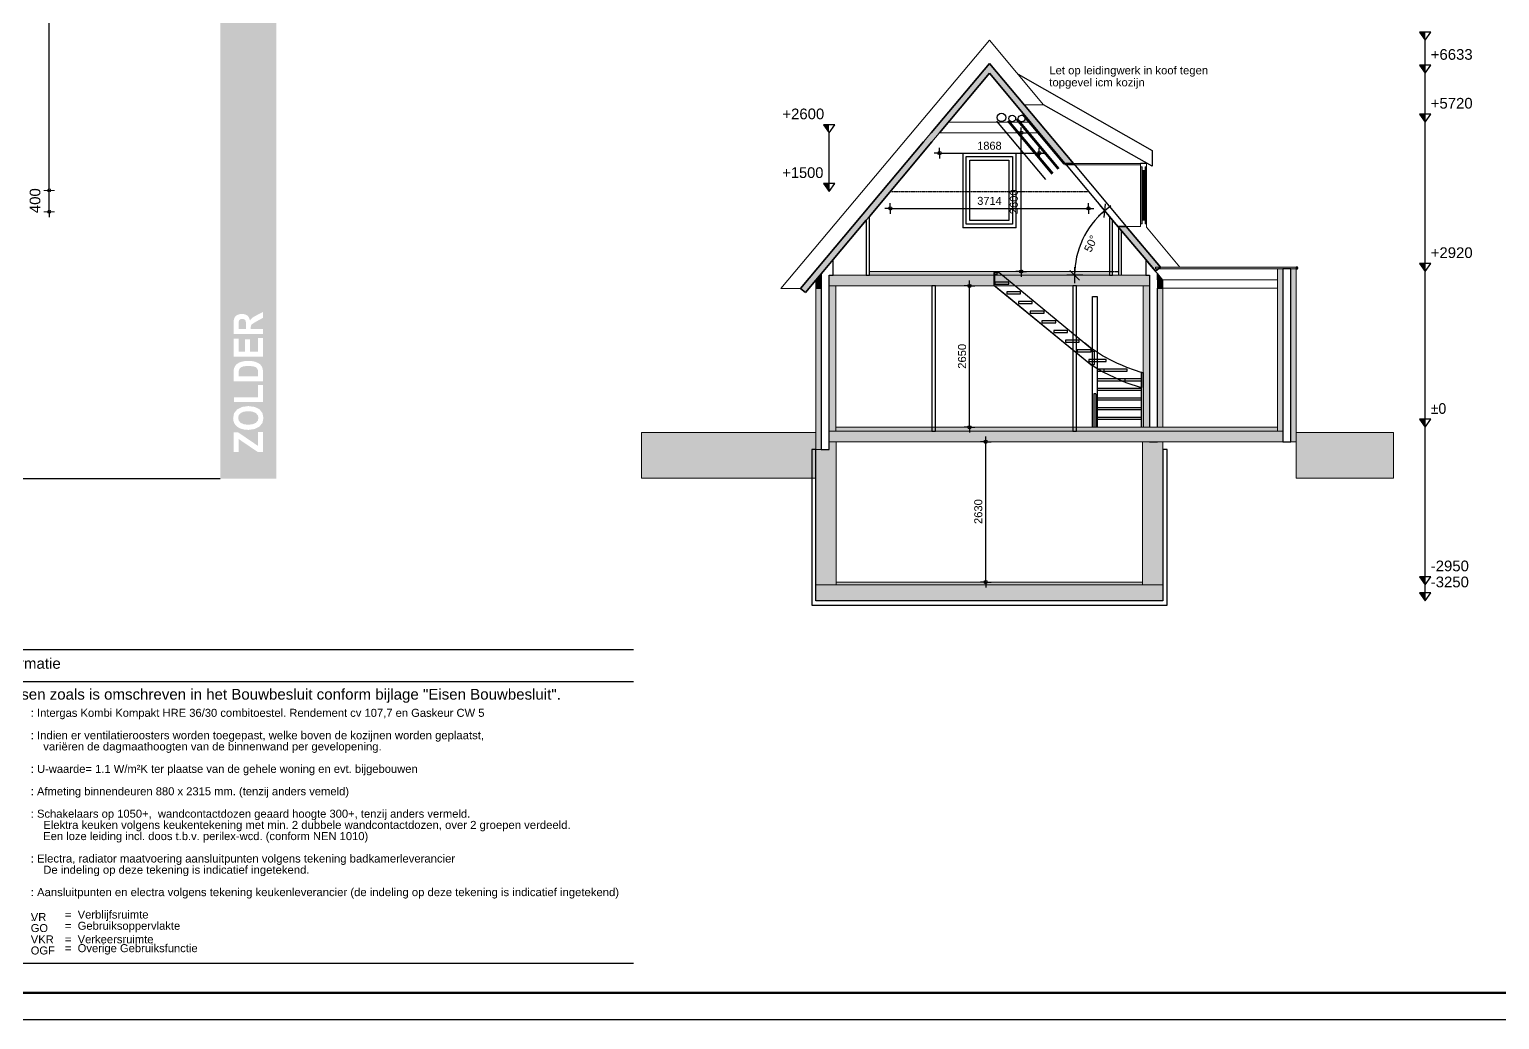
# Model space of a CAD drawing. Header units: millimetres. Extents: x -245 to 49755, y -245 to 41806.
# Drawn here: x 23945 to 37720, y -245 to 9032 of the extents above; entities that cross this region are included whole.
import ezdxf

# ---------------------------------------------------------------- set-up
doc = ezdxf.new("R2010")
doc.units = ezdxf.units.MM
doc.linetypes.add('PUNKT2_S9', pattern=[1, 0, -1])
doc.linetypes.add('VERDECKT2_S2', pattern=[2.7, 2, -0.7])
doc.layers.add('Standard', color=7, linetype='Continuous', lineweight=25)
doc.styles.add('ARIAL', font='arial.ttf')

msp = doc.modelspace()

# ---------------------------------------------------------------- hatches: boundary and pattern name
at = {"layer": 'Standard', "linetype": 'PUNKT2_S9', "lineweight": -3}
h = msp.add_hatch(color=23, dxfattribs=at)
h.paths.add_polyline_path([(26037, 5451), (25995, 5455), (25954, 5451), (25925, 5438), (25907, 5418), (25901, 5392), (25907, 5366), (25925, 5346), (25954, 5333), (25996, 5328), (26037, 5333), (26067, 5346), (26085, 5366), (26091, 5392), (26085, 5417), (26067, 5437)])
h.paths.add_polyline_path([(26073, 5862), (26062, 5869), (26047, 5874), (26025, 5877), (25996, 5879), (25968, 5877), (25947, 5874), (25932, 5868), (25921, 5861), (25913, 5851), (25908, 5839), (25906, 5825), (25905, 5801), (25905, 5781), (26087, 5781), (26087, 5815), (26087, 5832), (26085, 5843), (26080, 5853)])
h.paths.add_polyline_path([(25905, 6262), (25905, 6226), (25975, 6226), (25975, 6260), (25974, 6287), (25971, 6301), (25967, 6309), (25960, 6314), (25951, 6318), (25939, 6319), (25927, 6318), (25917, 6313), (25910, 6305), (25906, 6295), (25905, 6284)])
h.paths.add_polyline_path([(25996, 14324), (25734, 14324), (25734, 4824), (26259, 4824), (26259, 14062), (26250, 14130), (26223, 14193), (26182, 14248), (26127, 14289), (26064, 14315)])
h.paths.add_polyline_path([(26019, 6226), (26134, 6226), (26134, 6179), (25859, 6179), (25859, 6277), (25860, 6308), (25866, 6330), (25876, 6345), (25892, 6357), (25913, 6364), (25936, 6367), (25964, 6363), (25987, 6352), (26003, 6333), (26012, 6306), (26023, 6320), (26035, 6331), (26053, 6343), (26080, 6357), (26134, 6385), (26134, 6330), (26074, 6297), (26048, 6282), (26033, 6272), (26026, 6265), (26022, 6258), (26020, 6249), (26019, 6235)], flags=16)
h.paths.add_polyline_path([(26087, 6140), (26134, 6140), (26134, 5966), (25859, 5966), (25859, 6136), (25905, 6136), (25905, 6012), (25966, 6012), (25966, 6127), (26012, 6127), (26012, 6012), (26087, 6012)], flags=16)
h.paths.add_polyline_path([(26134, 5734), (25859, 5734), (25859, 5819), (25860, 5844), (25864, 5862), (25874, 5881), (25889, 5897), (25909, 5910), (25934, 5919), (25963, 5925), (25999, 5926), (26030, 5925), (26057, 5919), (26084, 5909), (26106, 5895), (26118, 5881), (26128, 5862), (26132, 5844), (26134, 5821)], flags=16)
h.paths.add_polyline_path([(26087, 5586), (26087, 5701), (26134, 5701), (26134, 5540), (25861, 5540), (25861, 5586)], flags=16)
h.paths.add_polyline_path([(25875, 5326), (25865, 5342), (25857, 5365), (25854, 5391), (25863, 5437), (25892, 5472), (25937, 5495), (25996, 5503), (26056, 5495), (26101, 5473), (26129, 5437), (26138, 5392), (26129, 5346), (26101, 5311), (26056, 5288), (25998, 5280), (25959, 5283), (25927, 5291), (25907, 5300), (25889, 5312)], flags=16)
h.paths.add_polyline_path([(25902, 5256), (26087, 5130), (26087, 5261), (26134, 5261), (26134, 5074), (26083, 5074), (25905, 5195), (25905, 5074), (25859, 5074), (25859, 5256)], flags=16)
for points in [[(37023, 8932), (37023, 9007), (36970, 9007)], [(37023, 8621), (37023, 8696), (36970, 8696)], [(31438, 8064), (31438, 8139), (31385, 8139)], [(37023, 8164), (37023, 8239), (36970, 8239)], [(31438, 7514), (31438, 7589), (31385, 7589)], [(37023, 6764), (37023, 6839), (36970, 6839)], [(37023, 5304), (37023, 5379), (36970, 5379)], [(37023, 3829), (37023, 3904), (36970, 3904)], [(37023, 3679), (37023, 3754), (36970, 3754)]]:
    msp.add_hatch(color=7, dxfattribs=at).paths.add_polyline_path(points)
at = {"layer": 'Standard', "linetype": 'PUNKT2_S9', "lineweight": 35}
msp.add_hatch(color=254, dxfattribs=at).paths.add_polyline_path([(32940, 8621), (32401, 7979), (32323, 7979), (32940, 8714)], flags=16)
for points in [[(32940, 8621), (33648, 7777), (33727, 7777), (32940, 8714)], [(31216, 6567), (32401, 7979), (32323, 7979), (31170, 6605)], [(34497, 6766), (34543, 6804), (34222, 7186), (34144, 7186)]]:
    msp.add_hatch(color=254, dxfattribs=at).paths.add_polyline_path(points)
at = {"layer": 'Standard', "linetype": 'PUNKT2_S9', "lineweight": 18}
for color, points in [(253, [(34065, 6729), (34065, 6764), (31815, 6764), (31815, 6729)]), (253, [(35815, 6789), (35815, 6804), (34497, 6804), (34497, 6789)]), (9, [(35690, 5269), (35690, 6789), (35640, 6789), (35640, 5269)]), (59, [(35815, 5169), (35815, 6789), (35765, 6789), (35765, 5169)]), (59, [(31365, 6599), (31365, 6744), (31315, 6684), (31315, 6599)]), (59, [(31365, 5097), (31365, 6689), (31315, 6689), (31315, 5097)]), (254, [(34440, 6629), (34440, 6729), (31440, 6729), (31440, 6629)]), (9, [(31500, 5269), (31500, 6629), (31440, 6629), (31440, 5269)]), (9, [(34440, 5269), (34440, 6629), (34380, 6629), (34380, 5269)]), (9, [(34565, 6599), (34565, 6684), (34515, 6744), (34515, 6599)]), (9, [(34565, 5269), (34565, 6599), (34515, 6599), (34515, 5269)]), (7, [(29681, 4829), (31315, 4829), (31315, 5254), (29681, 5254)]), (254, [(35690, 5169), (35690, 5269), (31440, 5269), (31440, 5169)]), (253, [(35640, 5269), (35640, 5304), (31500, 5304), (31500, 5269)]), (7, [(36726, 5254), (35815, 5254), (35815, 4829), (36726, 4829)]), (9, [(31440, 3829), (31440, 5097), (31315, 5097), (31315, 3829)]), (9, [(31505, 3829), (31505, 5169), (31440, 5169), (31440, 3829)]), (9, [(34440, 3829), (34440, 5169), (34375, 5169), (34375, 3829)]), (9, [(34565, 3829), (34565, 5169), (34440, 5169), (34440, 3829)]), (252, [(34565, 3679), (34565, 3829), (31315, 3829), (31315, 3679)]), (251, [(34375, 3829), (34375, 3854), (31505, 3854), (31505, 3829)])]:
    msp.add_hatch(color=color, dxfattribs=at).paths.add_polyline_path(points)

# ---------------------------------------------------------------- linework, layer by layer
at = {"layer": 'Standard', "color": 30, "linetype": 'Continuous', "lineweight": -3}
for p, q in [((24131, 7524), (24131, 12774)), ((37023, 8737), (37023, 8932)), ((37023, 8621), (37023, 8737)), ((37023, 8280), (37023, 8621)), ((37023, 8164), (37023, 8280)), ((37023, 6880), (37023, 8164)), ((31438, 7514), (31438, 8064)), ((24131, 7324), (24131, 7524)), ((24131, 7324), (24131, 7274)), ((37023, 6764), (37023, 6880)), ((37023, 5420), (37023, 6764)), ((37023, 5304), (37023, 5420)), ((37023, 3945), (37023, 5304)), ((37023, 3829), (37023, 3945)), ((37023, 3795), (37023, 3829)), ((37023, 3679), (37023, 3795))]:
    msp.add_line(p, q, dxfattribs=at)
at = {"layer": 'Standard', "color": 7, "linetype": 'Continuous', "lineweight": -3}
for p, q in [((37075, 9007), (36970, 9007)), ((36970, 9007), (37023, 8932)), ((37023, 8932), (37075, 9007)), ((37075, 8696), (36970, 8696)), ((36970, 8696), (37023, 8621)), ((37023, 8621), (37075, 8696)), ((31490, 8139), (31385, 8139)), ((31385, 8139), (31438, 8064)), ((31438, 8064), (31490, 8139)), ((37075, 8239), (36970, 8239)), ((36970, 8239), (37023, 8164)), ((37023, 8164), (37075, 8239)), ((33238, 8064), (33188, 8064)), ((33238, 8064), (33238, 8114)), ((33238, 8064), (33288, 8064)), ((33238, 6764), (33238, 8064)), ((32473, 7873), (32423, 7873)), ((32473, 7873), (32473, 7923)), ((32473, 7873), (32473, 7823)), ((32473, 7873), (32762, 7873)), ((32762, 7873), (33407, 7873)), ((33407, 7873), (33407, 7923)), ((33407, 7873), (33457, 7873)), ((33407, 7873), (33407, 7823)), ((31490, 7589), (31385, 7589)), ((31385, 7589), (31438, 7514)), ((31438, 7514), (31490, 7589)), ((32011, 7355), (31961, 7355)), ((32011, 7355), (32011, 7405)), ((32011, 7355), (32011, 7305)), ((32011, 7355), (32762, 7355)), ((32762, 7355), (33868, 7355)), ((33868, 7355), (33868, 7405)), ((33868, 7355), (33918, 7355)), ((33868, 7355), (33868, 7305)), ((31475, 6875), (31440, 6833)), ((31475, 6729), (31475, 6875)), ((33238, 6764), (33188, 6764)), ((33238, 6764), (33238, 6714)), ((33238, 6764), (33288, 6764)), ((34440, 6833), (34405, 6875)), ((34405, 6875), (34405, 6729)), ((35765, 6789), (35747, 6789)), ((35765, 5169), (35765, 6789)), ((37075, 6839), (36970, 6839)), ((36970, 6839), (37023, 6764)), ((37023, 6764), (37075, 6839)), ((31440, 6729), (31475, 6729)), ((32753, 6629), (32703, 6629)), ((32753, 6629), (32753, 6679)), ((32753, 6629), (32803, 6629)), ((32753, 5304), (32753, 6629)), ((34405, 6729), (34440, 6729)), ((31365, 6599), (31365, 5097)), ((33907, 6529), (33949, 6529)), ((33907, 5304), (33907, 6529)), ((33949, 6529), (33949, 5304)), ((34515, 5304), (34515, 6599)), ((37075, 5379), (36970, 5379)), ((36970, 5379), (37023, 5304)), ((37023, 5304), (37075, 5379)), ((32753, 5304), (32703, 5304)), ((32753, 5304), (32753, 5254)), ((32753, 5304), (32803, 5304)), ((31365, 5097), (31382, 5097)), ((32905, 5169), (32855, 5169)), ((32905, 5169), (32905, 5219)), ((32905, 5169), (32955, 5169)), ((32905, 3854), (32905, 5169)), ((34497, 5169), (34515, 5169)), ((35747, 5169), (35765, 5169)), ((37075, 3904), (36970, 3904)), ((36970, 3904), (37023, 3829)), ((37023, 3829), (37075, 3904)), ((32905, 3854), (32855, 3854)), ((32905, 3854), (32905, 3804)), ((32905, 3854), (32955, 3854)), ((37075, 3754), (36970, 3754)), ((36970, 3754), (37023, 3679)), ((37023, 3679), (37075, 3754)), ((29605, 3219), (22855, 3219)), ((29605, 2919), (22855, 2919))]:
    msp.add_line(p, q, dxfattribs=at)
at = {"layer": 'Standard', "color": 253, "linetype": 'Continuous', "lineweight": 18}
for p, q in [((32940, 8932), (30987, 6605)), ((33448, 8327), (32940, 8932)), ((32940, 8714), (32323, 7979)), ((32395, 8064), (32940, 8714)), ((33265, 8327), (33448, 8327)), ((31170, 6605), (32323, 7979)), ((34465, 7752), (34465, 7899)), ((34355, 7186), (34222, 7186)), ((34222, 7186), (34543, 6804)), ((34725, 6804), (34412, 7178)), ((34543, 6804), (34725, 6804)), ((35640, 6789), (35640, 6687)), ((35690, 6789), (35640, 6789)), ((35690, 5269), (35690, 6789)), ((31500, 6629), (31440, 6629)), ((31440, 6629), (31440, 5269)), ((31500, 5304), (31500, 6629)), ((34440, 6629), (34380, 6629)), ((34380, 6629), (34380, 5304)), ((34440, 5304), (34440, 6629)), ((34515, 6744), (34515, 6599)), ((35640, 6687), (35640, 6609)), ((30987, 6605), (31170, 6605)), ((34515, 6599), (34515, 5304)), ((34565, 5304), (34565, 6599)), ((35640, 6609), (35640, 5304)), ((31440, 5269), (31500, 5269)), ((31500, 5269), (31500, 5304)), ((34380, 5269), (34440, 5269)), ((35640, 5304), (35640, 5269)), ((35640, 5269), (35690, 5269)), ((34565, 5097), (34565, 5169)), ((34375, 3854), (31505, 3854)), ((31505, 3854), (31505, 3829)), ((31505, 3829), (34375, 3829)), ((34375, 3829), (34375, 3854))]:
    msp.add_line(p, q, dxfattribs=at)
at = {"layer": 'Standard', "color": 255, "linetype": 'Continuous', "lineweight": 35}
for p, q in [((32940, 8714), (32395, 8064)), ((33727, 7777), (32940, 8714)), ((32473, 8064), (32940, 8621)), ((33648, 7777), (32940, 8621)), ((32323, 7979), (31170, 6605)), ((31815, 7280), (32401, 7979)), ((33648, 7777), (33727, 7777)), ((31475, 6875), (31786, 7246)), ((31786, 7246), (31815, 7280)), ((34065, 7280), (34094, 7246)), ((34144, 7186), (34065, 7280)), ((34094, 7246), (34405, 6875)), ((34222, 7186), (34144, 7186)), ((34543, 6804), (34222, 7186)), ((31315, 6684), (31382, 6765)), ((31382, 6765), (31475, 6875)), ((34405, 6875), (34497, 6766)), ((34497, 6766), (34543, 6804)), ((31216, 6567), (31315, 6684)), ((31170, 6605), (31216, 6567))]:
    msp.add_line(p, q, dxfattribs=at)
at = {"layer": 'Standard', "color": 5, "linetype": 'Continuous', "lineweight": -3}
for p, q in [((33208, 8612), (34465, 7899)), ((34465, 7752), (33448, 8327)), ((34465, 7899), (34465, 7752)), ((33659, 7764), (34144, 7186)), ((33727, 7777), (34222, 7186)), ((34355, 7744), (34355, 7211)), ((34412, 7211), (34412, 7744)), ((34370, 7711), (34370, 7245)), ((34384, 7711), (34384, 7245)), ((34398, 7245), (34398, 7711)), ((32982, 6754), (32982, 6636))]:
    msp.add_line(p, q, dxfattribs=at)
at = {"layer": 'Standard', "color": 61, "linetype": 'Continuous', "lineweight": 18}
for p, q in [((32557, 8164), (32401, 7979)), ((33323, 8164), (32557, 8164)), ((33407, 8064), (33323, 8164)), ((32473, 8064), (33407, 8064)), ((34355, 7777), (33648, 7777)), ((33648, 7777), (33648, 7764)), ((33648, 7764), (34355, 7764)), ((34355, 7777), (34355, 7764))]:
    msp.add_line(p, q, dxfattribs=at)
at = {"layer": 'Standard', "color": 36, "linetype": 'Continuous', "lineweight": -3}
for p, q in [((33468, 7626), (33010, 8172)), ((33529, 7677), (33113, 8173)), ((33537, 7684), (33121, 8179)), ((33585, 7724), (33194, 8189)), ((33593, 7730), (33202, 8196)), ((33641, 7771), (33250, 8236))]:
    msp.add_line(p, q, dxfattribs=at)
at = {"layer": 'Standard', "color": 253, "linetype": 'Continuous', "lineweight": -3}
for p, q in [((32690, 7874), (33190, 7874)), ((32690, 7874), (32690, 7174)), ((33190, 7174), (33190, 7874)), ((32723, 7841), (33156, 7841)), ((32723, 7208), (32723, 7841)), ((32757, 7807), (33123, 7807)), ((32757, 7241), (32757, 7807)), ((33123, 7807), (33123, 7241)), ((33156, 7841), (33156, 7208)), ((31815, 7280), (31786, 7246)), ((31786, 7246), (31786, 6729)), ((31815, 6764), (31815, 7280)), ((33190, 7174), (32690, 7174)), ((33156, 7208), (32723, 7208)), ((33123, 7241), (32757, 7241)), ((34094, 7246), (34065, 7280)), ((34065, 7280), (34065, 6764)), ((34094, 6729), (34094, 7246)), ((34150, 7179), (34150, 6729)), ((34179, 6729), (34179, 7144)), ((31815, 6729), (31815, 6764)), ((34065, 6764), (34065, 6729)), ((31786, 6729), (31815, 6729)), ((34065, 6729), (34094, 6729))]:
    msp.add_line(p, q, dxfattribs=at)
at = {"layer": 'Standard', "color": 51, "linetype": 'Continuous', "lineweight": 18}
for p, q in [((34355, 7778), (34412, 7778)), ((34355, 7777), (34355, 7778)), ((34355, 7778), (34355, 7744)), ((34412, 7777), (34355, 7777)), ((34355, 7744), (34370, 7744)), ((34370, 7744), (34370, 7711)), ((34398, 7711), (34398, 7744)), ((34398, 7744), (34412, 7744)), ((34412, 7778), (34412, 7777)), ((34412, 7744), (34412, 7778)), ((34370, 7711), (34398, 7711)), ((34370, 7211), (34355, 7211)), ((34355, 7211), (34355, 7186)), ((34370, 7245), (34370, 7211)), ((34398, 7245), (34370, 7245)), ((34398, 7211), (34398, 7245)), ((34412, 7211), (34398, 7211)), ((34412, 7178), (34412, 7211)), ((35640, 6687), (34515, 6687)), ((35640, 6609), (35640, 6687)), ((34515, 6609), (35640, 6609))]:
    msp.add_line(p, q, dxfattribs=at)
at = {"layer": 'Standard', "color": 4, "linetype": 'Continuous', "lineweight": 18}
msp.add_line((34384, 7245), (34384, 7711), dxfattribs=at)
at = {"layer": 'Standard', "color": 7, "linetype": 'Continuous', "lineweight": 18}
for p, q in [((24131, 7524), (24081, 7524)), ((24131, 7524), (24181, 7524)), ((24131, 7324), (24081, 7324)), ((24131, 7324), (24181, 7324))]:
    msp.add_line(p, q, dxfattribs=at)
at = {"layer": 'Standard', "color": 7, "linetype": 'VERDECKT2_S2', "lineweight": -3}
for p, q in [((32011, 7514), (33868, 7514)), ((34065, 6764), (34150, 6764))]:
    msp.add_line(p, q, dxfattribs=at)
at = {"layer": 'Standard', "color": 61, "linetype": 'Continuous', "lineweight": -3}
for p, q in [((33963, 7285), (34078, 7382)), ((34068, 7276), (33972, 7391)), ((34015, 7270), (34026, 7397)), ((33784, 6684), (33694, 6774)), ((33739, 6654), (33739, 6804)), ((33814, 6729), (33664, 6729))]:
    msp.add_line(p, q, dxfattribs=at)
at = {"layer": 'Standard', "color": 255, "linetype": 'Continuous', "lineweight": -3}
for p, q in [((31382, 6765), (31365, 6744)), ((34515, 6744), (34497, 6765)), ((31365, 6744), (31365, 6689)), ((31365, 6689), (31365, 6599)), ((32435, 6629), (32400, 6629)), ((32400, 6629), (32400, 5269)), ((32435, 5269), (32435, 6629)), ((33755, 6629), (33720, 6629)), ((33720, 6629), (33720, 5269)), ((33755, 5269), (33755, 6629)), ((34515, 6687), (34515, 6744)), ((34515, 6599), (34515, 6609)), ((32400, 5269), (32435, 5269)), ((33720, 5269), (33755, 5269))]:
    msp.add_line(p, q, dxfattribs=at)
at = {"layer": 'Standard', "color": 51, "linetype": 'Continuous', "lineweight": -3}
for p, q in [((31440, 6833), (31382, 6765)), ((34497, 6766), (34440, 6833)), ((34497, 6765), (34497, 6766)), ((35747, 6789), (35690, 6789)), ((35690, 6789), (35690, 5269)), ((31440, 6599), (31440, 6729)), ((34440, 6729), (34440, 6599)), ((31440, 5097), (31440, 6599)), ((34440, 6599), (34440, 5304)), ((35690, 5269), (35690, 5169)), ((31382, 5097), (31440, 5097)), ((34440, 5169), (34497, 5169)), ((35690, 5169), (35747, 5169))]:
    msp.add_line(p, q, dxfattribs=at)
at = {"layer": 'Standard', "color": 11, "linetype": 'Continuous', "lineweight": 18}
for p, q in [((34065, 6764), (31815, 6764)), ((31815, 6764), (31815, 6729)), ((34065, 6729), (34065, 6764)), ((31815, 6729), (34065, 6729))]:
    msp.add_line(p, q, dxfattribs=at)
at = {"layer": 'Standard', "color": 2, "linetype": 'Continuous', "lineweight": -3}
for p, q in [((32982, 6754), (32982, 6735)), ((33012, 6754), (32982, 6754)), ((32982, 6754), (32982, 6735)), ((33012, 6754), (32982, 6754)), ((33012, 6735), (33012, 6754)), ((33012, 6735), (33012, 6754)), ((32982, 6735), (33012, 6735)), ((32982, 6735), (33012, 6735)), ((32992, 6664), (32992, 6645)), ((33122, 6664), (32992, 6664)), ((32992, 6664), (32992, 6645)), ((33122, 6664), (32992, 6664)), ((32992, 6645), (33122, 6645)), ((32992, 6645), (33122, 6645)), ((33122, 6645), (33122, 6664)), ((33122, 6645), (33122, 6664)), ((33102, 6573), (33102, 6554)), ((33232, 6573), (33102, 6573)), ((33102, 6573), (33102, 6554)), ((33232, 6573), (33102, 6573)), ((33102, 6554), (33232, 6554)), ((33102, 6554), (33232, 6554)), ((33212, 6483), (33212, 6464)), ((33342, 6483), (33212, 6483)), ((33212, 6483), (33212, 6464)), ((33342, 6483), (33212, 6483)), ((33232, 6554), (33232, 6573)), ((33232, 6554), (33232, 6573)), ((33342, 6464), (33342, 6483)), ((33342, 6464), (33342, 6483)), ((33212, 6464), (33342, 6464)), ((33212, 6464), (33342, 6464)), ((33322, 6392), (33322, 6373)), ((33452, 6392), (33322, 6392)), ((33322, 6392), (33322, 6373)), ((33452, 6392), (33322, 6392)), ((33322, 6373), (33452, 6373)), ((33322, 6373), (33452, 6373)), ((33452, 6373), (33452, 6392)), ((33452, 6373), (33452, 6392)), ((33432, 6301), (33432, 6282)), ((33562, 6301), (33432, 6301)), ((33432, 6301), (33432, 6282)), ((33562, 6301), (33432, 6301)), ((33432, 6282), (33562, 6282)), ((33432, 6282), (33562, 6282)), ((33542, 6211), (33542, 6192)), ((33672, 6211), (33542, 6211)), ((33542, 6211), (33542, 6192)), ((33672, 6211), (33542, 6211)), ((33562, 6282), (33562, 6301)), ((33562, 6282), (33562, 6301)), ((33672, 6192), (33672, 6211)), ((33672, 6192), (33672, 6211)), ((33542, 6192), (33672, 6192)), ((33542, 6192), (33672, 6192)), ((33652, 6120), (33652, 6101)), ((33782, 6120), (33652, 6120)), ((33652, 6120), (33652, 6101)), ((33782, 6120), (33652, 6120)), ((33652, 6101), (33782, 6101)), ((33652, 6101), (33782, 6101)), ((33782, 6101), (33782, 6120)), ((33782, 6101), (33782, 6120)), ((33762, 6029), (33762, 6010)), ((33892, 6029), (33762, 6029)), ((33762, 6029), (33762, 6010)), ((33892, 6029), (33762, 6029)), ((33762, 6010), (33892, 6010)), ((33762, 6010), (33892, 6010)), ((33872, 5939), (33872, 5920)), ((34033, 5939), (33872, 5939)), ((33872, 5939), (33872, 5920)), ((33924, 5939), (33872, 5939)), ((33892, 6010), (33892, 6029)), ((33892, 6010), (33892, 6029)), ((33924, 5920), (33924, 5939)), ((34033, 5920), (34033, 5939)), ((33872, 5920), (34033, 5920)), ((33872, 5920), (33924, 5920)), ((34232, 5848), (33949, 5848)), ((33949, 5829), (34232, 5829)), ((34012, 5848), (34012, 5829)), ((34232, 5829), (34232, 5848)), ((34367, 5758), (33949, 5758)), ((33949, 5739), (34367, 5739)), ((34361, 5667), (33949, 5667)), ((34361, 5648), (33949, 5648)), ((34208, 5758), (34208, 5739)), ((34367, 5739), (34367, 5758)), ((34361, 5576), (33937, 5576)), ((34361, 5557), (33937, 5557)), ((34361, 5486), (33937, 5486)), ((34361, 5467), (33937, 5467)), ((34361, 5395), (33937, 5395)), ((34361, 5376), (33937, 5376))]:
    msp.add_line(p, q, dxfattribs=at)
at = {"layer": 'Standard', "color": 1, "linetype": 'Continuous', "lineweight": -3}
for p, q in [((32982, 6754), (32982, 6636)), ((32982, 6754), (33028, 6754)), ((33907, 6030), (33028, 6754)), ((32982, 6636), (33822, 5949)), ((32982, 6636), (33072, 6565)), ((33072, 6565), (33907, 5879)), ((33867, 6065), (33833, 6092)), ((33891, 6047), (33867, 6065)), ((33822, 5949), (33853, 5924)), ((33853, 5924), (33874, 5909)), ((33916, 6029), (33891, 6047)), ((33907, 6015), (33907, 6030)), ((33924, 6015), (33907, 6015)), ((33942, 6011), (33916, 6029)), ((33924, 5894), (33924, 6015)), ((33970, 5993), (33942, 6011)), ((33999, 5975), (33970, 5993)), ((34031, 5957), (33999, 5975)), ((34064, 5939), (34031, 5957)), ((34101, 5921), (34064, 5939)), ((33874, 5909), (33893, 5894)), ((33893, 5894), (33921, 5875)), ((33907, 5894), (33924, 5894)), ((33907, 5879), (33907, 5894)), ((33921, 5875), (33945, 5859)), ((33945, 5859), (33966, 5846)), ((33966, 5846), (33978, 5838)), ((33978, 5838), (33990, 5831)), ((33990, 5831), (34002, 5824)), ((34002, 5824), (34016, 5817)), ((34016, 5817), (34049, 5801)), ((34049, 5801), (34187, 5738)), ((34139, 5903), (34101, 5921)), ((34181, 5885), (34139, 5903)), ((34226, 5866), (34181, 5885)), ((34299, 5839), (34226, 5866)), ((34361, 5818), (34299, 5839)), ((34367, 5818), (34361, 5818)), ((34361, 5818), (34361, 5304)), ((34361, 5818), (34380, 5818)), ((34367, 5678), (34367, 5818)), ((34380, 5818), (34380, 5304)), ((34187, 5738), (34205, 5730)), ((34205, 5730), (34217, 5725)), ((34217, 5725), (34361, 5678)), ((34361, 5678), (34367, 5678)), ((33918, 5618), (33918, 5304)), ((33937, 5618), (33918, 5618)), ((33937, 5618), (33937, 5304)), ((29605, 3219), (22855, 3219)), ((29605, 281), (22855, 281))]:
    msp.add_line(p, q, dxfattribs=at)
at = {"layer": 'Standard', "color": 3, "linetype": 'Continuous', "lineweight": -3}
for p, q in [((32986, 6750), (32986, 6645)), ((32992, 6750), (32986, 6750)), ((32986, 6750), (32986, 6645)), ((32992, 6750), (32986, 6750)), ((32992, 6645), (32992, 6750)), ((32992, 6645), (32992, 6750)), ((32986, 6645), (32992, 6645)), ((32986, 6645), (32992, 6645))]:
    msp.add_line(p, q, dxfattribs=at)
at = {"layer": 'Standard', "color": 131, "linetype": 'Continuous', "lineweight": 18}
for p, q in [((34543, 6804), (34497, 6804)), ((34497, 6804), (34497, 6789)), ((34497, 6789), (35640, 6789)), ((34725, 6804), (34543, 6804)), ((35815, 6804), (34725, 6804)), ((35640, 6789), (35815, 6789)), ((35815, 6797), (35815, 6804)), ((35815, 6789), (35815, 6797))]:
    msp.add_line(p, q, dxfattribs=at)
at = {"layer": 'Standard', "color": 26, "linetype": 'Continuous', "lineweight": 18}
for p, q in [((35815, 6789), (35765, 6789)), ((35765, 6789), (35765, 5169)), ((35815, 5254), (35815, 6789)), ((35815, 5169), (35815, 5254)), ((35765, 5169), (35815, 5169))]:
    msp.add_line(p, q, dxfattribs=at)
at = {"layer": 'Standard', "color": 252, "linetype": 'Continuous', "lineweight": -3}
for p, q in [((35815, 6804), (35815, 6797)), ((35822, 6804), (35815, 6804)), ((35815, 6797), (35815, 6797)), ((35815, 6797), (35815, 6796)), ((35815, 6796), (35815, 6796)), ((35815, 6796), (35815, 6795)), ((35815, 6795), (35815, 6795)), ((35815, 6795), (35815, 6795)), ((35815, 6795), (35815, 6794)), ((35815, 6794), (35816, 6794)), ((35816, 6794), (35816, 6794)), ((35816, 6794), (35816, 6793)), ((35816, 6793), (35816, 6793)), ((35816, 6793), (35816, 6793)), ((35816, 6793), (35817, 6792)), ((35817, 6792), (35817, 6792)), ((35817, 6792), (35817, 6792)), ((35817, 6792), (35817, 6791)), ((35817, 6791), (35818, 6791)), ((35818, 6791), (35818, 6791)), ((35818, 6791), (35818, 6791)), ((35818, 6791), (35819, 6790)), ((35819, 6790), (35819, 6790)), ((35819, 6790), (35819, 6790)), ((35819, 6790), (35820, 6790)), ((35820, 6790), (35820, 6790)), ((35820, 6790), (35820, 6790)), ((35820, 6790), (35821, 6790)), ((35821, 6790), (35821, 6790)), ((35821, 6790), (35822, 6789)), ((35823, 6804), (35822, 6804)), ((35822, 6789), (35822, 6789)), ((35822, 6789), (35822, 6789)), ((35822, 6789), (35823, 6789)), ((35823, 6804), (35823, 6804)), ((35824, 6804), (35823, 6804)), ((35823, 6789), (35824, 6790)), ((35823, 6789), (35823, 6789)), ((35824, 6804), (35824, 6804)), ((35824, 6804), (35824, 6804)), ((35825, 6804), (35824, 6804)), ((35824, 6790), (35824, 6790)), ((35824, 6790), (35824, 6790)), ((35824, 6790), (35825, 6790)), ((35825, 6804), (35825, 6804)), ((35825, 6804), (35825, 6804)), ((35826, 6804), (35825, 6804)), ((35825, 6790), (35825, 6790)), ((35825, 6790), (35825, 6790)), ((35825, 6790), (35826, 6790)), ((35826, 6803), (35826, 6804)), ((35826, 6803), (35826, 6803)), ((35827, 6803), (35826, 6803)), ((35826, 6790), (35826, 6791)), ((35826, 6791), (35827, 6791)), ((35826, 6790), (35826, 6790)), ((35827, 6803), (35827, 6803)), ((35827, 6803), (35827, 6803)), ((35828, 6802), (35827, 6803)), ((35827, 6791), (35828, 6792)), ((35827, 6791), (35827, 6791)), ((35827, 6791), (35827, 6791)), ((35828, 6802), (35828, 6802)), ((35828, 6802), (35828, 6802)), ((35828, 6801), (35828, 6802)), ((35829, 6801), (35828, 6801)), ((35828, 6792), (35828, 6793)), ((35828, 6793), (35829, 6793)), ((35828, 6792), (35828, 6792)), ((35828, 6792), (35828, 6792)), ((35829, 6801), (35829, 6801)), ((35829, 6800), (35829, 6801)), ((35829, 6800), (35829, 6800)), ((35829, 6800), (35829, 6800)), ((35830, 6799), (35829, 6800)), ((35829, 6794), (35830, 6795)), ((35829, 6793), (35829, 6794)), ((35829, 6794), (35829, 6794)), ((35829, 6794), (35829, 6794)), ((35829, 6793), (35829, 6793)), ((35830, 6799), (35830, 6799)), ((35830, 6799), (35830, 6799)), ((35830, 6798), (35830, 6799)), ((35830, 6798), (35830, 6798)), ((35830, 6797), (35830, 6798)), ((35830, 6796), (35830, 6797)), ((35830, 6797), (35830, 6797)), ((35830, 6797), (35830, 6797)), ((35830, 6795), (35830, 6796)), ((35830, 6796), (35830, 6796)), ((35830, 6795), (35830, 6795)), ((35830, 6795), (35830, 6795))]:
    msp.add_line(p, q, dxfattribs=at)
at = {"layer": 'Standard', "color": 36, "linetype": 'Continuous', "lineweight": 18}
for p, q in [((31319, 6689), (31315, 6689)), ((31315, 6689), (31315, 5254)), ((31315, 6684), (31315, 6599)), ((31365, 6744), (31319, 6689)), ((31365, 6689), (31365, 6744)), ((31365, 6599), (31365, 6689)), ((31365, 6599), (31365, 6689)), ((34565, 6684), (34515, 6744)), ((34565, 6599), (34565, 6684)), ((31365, 5097), (31365, 6599)), ((31315, 5254), (31315, 5097)), ((31315, 5097), (31365, 5097))]:
    msp.add_line(p, q, dxfattribs=at)
at = {"layer": 'Standard', "color": 254, "linetype": 'Continuous', "lineweight": 18}
for p, q in [((31475, 6729), (31440, 6729)), ((31440, 6729), (31440, 6629)), ((31440, 6629), (31500, 6629)), ((31786, 6729), (31475, 6729)), ((31500, 6629), (32400, 6629)), ((34065, 6729), (31786, 6729)), ((32400, 6629), (32435, 6629)), ((32435, 6629), (33720, 6629)), ((33720, 6629), (33755, 6629)), ((33755, 6629), (34380, 6629)), ((34094, 6729), (34065, 6729)), ((34405, 6729), (34094, 6729)), ((34380, 6629), (34440, 6629)), ((34440, 6729), (34405, 6729)), ((34440, 6629), (34440, 6729)), ((32400, 5269), (31440, 5269)), ((31440, 5269), (31440, 5169)), ((32435, 5269), (32400, 5269)), ((33720, 5269), (32435, 5269)), ((33755, 5269), (33720, 5269)), ((34380, 5269), (33755, 5269)), ((34440, 5269), (34380, 5269)), ((35690, 5269), (34440, 5269)), ((35690, 5169), (35690, 5269)), ((31440, 5169), (31505, 5169)), ((31505, 5169), (34375, 5169)), ((34375, 5169), (34440, 5169)), ((34440, 5169), (35690, 5169))]:
    msp.add_line(p, q, dxfattribs=at)
at = {"layer": 'Standard', "color": 94, "linetype": 'Continuous', "lineweight": 18}
for p, q in [((31315, 5254), (29681, 5254)), ((29681, 5254), (29681, 4829)), ((31315, 5097), (31315, 5254)), ((36726, 5254), (35815, 5254)), ((35815, 5254), (35815, 5169)), ((36726, 5254), (36726, 4829)), ((31315, 4829), (31315, 5097)), ((35815, 5169), (35815, 4829)), ((29681, 4829), (31315, 4829)), ((35815, 4829), (36726, 4829))]:
    msp.add_line(p, q, dxfattribs=at)
at = {"layer": 'Standard', "color": 42, "linetype": 'Continuous', "lineweight": 18}
for p, q in [((35640, 5304), (31500, 5304)), ((31500, 5304), (31500, 5269)), ((31500, 5269), (32400, 5269)), ((32400, 5269), (32435, 5269)), ((32435, 5269), (33720, 5269)), ((33720, 5269), (33755, 5269)), ((33755, 5269), (34380, 5269)), ((34380, 5269), (34440, 5269)), ((34440, 5269), (35640, 5269)), ((35640, 5269), (35640, 5304))]:
    msp.add_line(p, q, dxfattribs=at)
at = {"layer": 'Standard', "color": 131, "linetype": 'Continuous', "lineweight": -3}
for p, q in [((31315, 5097), (31275, 5097)), ((31275, 5097), (31275, 3639)), ((31315, 4829), (31315, 5097)), ((34565, 5097), (34565, 3679)), ((34605, 5097), (34565, 5097)), ((34605, 3639), (34605, 5097)), ((31315, 3679), (31315, 4829)), ((31275, 3639), (31315, 3639)), ((34565, 3679), (31315, 3679)), ((31315, 3639), (34565, 3639)), ((34565, 3639), (34605, 3639))]:
    msp.add_line(p, q, dxfattribs=at)
at = {"layer": 'Standard', "color": 9, "linetype": 'Continuous', "lineweight": 18}
for p, q in [((31440, 5097), (31315, 5097)), ((31315, 5097), (31315, 4829)), ((31505, 5169), (31440, 5169)), ((31440, 5169), (31440, 5097)), ((31505, 3854), (31505, 5169)), ((34440, 5169), (34375, 5169)), ((34375, 5169), (34375, 3854)), ((34497, 5169), (34440, 5169)), ((34515, 5169), (34497, 5169)), ((34565, 3829), (34565, 5097)), ((31315, 4829), (31315, 3829)), ((34565, 3829), (31315, 3829)), ((31315, 3829), (31315, 3679)), ((31315, 3829), (31440, 3829)), ((31440, 3829), (31505, 3829)), ((31505, 3829), (31505, 3854)), ((34375, 3854), (34375, 3829)), ((34375, 3829), (34440, 3829)), ((34440, 3829), (34565, 3829)), ((34565, 3679), (34565, 3829)), ((31315, 3679), (34565, 3679))]:
    msp.add_line(p, q, dxfattribs=at)
at = {"layer": 'Standard', "color": 26, "linetype": 'Continuous', "lineweight": -3}
msp.add_line((17184, 4824), (25734, 4824), dxfattribs=at)
at = {"layer": 'Standard', "color": 30, "linetype": 'Continuous', "lineweight": 50}
msp.add_line((5, 5), (49505, 5), dxfattribs=at)
at = {"layer": 'Standard', "color": 7, "linetype": 'Continuous', "lineweight": 25}
msp.add_line((-245, -245), (49755, -245), dxfattribs=at)
at = {"layer": 'Standard', "color": 36, "linetype": 'Continuous', "lineweight": -3}
for centre, radius in [((33054, 8208), 40), ((33154, 8198), 31.2), ((33242, 8198), 31.2)]:
    msp.add_circle(centre, radius, dxfattribs=at)
at = {"layer": 'Standard', "color": 7, "linetype": 'Continuous', "lineweight": -3}
for centre in [(33238, 8064), (32473, 7873), (33407, 7873), (32011, 7355), (33868, 7355), (33238, 6764), (32753, 6629), (32753, 5304), (32905, 5169), (32905, 3854)]:
    msp.add_circle(centre, 15, dxfattribs=at)
at = {"layer": 'Standard', "color": 7, "linetype": 'Continuous', "lineweight": 18}
for centre in [(24131, 7524), (24131, 7324)]:
    msp.add_circle(centre, 15, dxfattribs=at)
at = {"layer": 'Standard', "color": 61, "linetype": 'Continuous', "lineweight": -3}
msp.add_arc((34527, 6729), 789, 130, 180, dxfattribs=at)

# ---------------------------------------------------------------- texts
at = {"layer": 'Standard', "color": 7, "linetype": 'Continuous', "lineweight": -3, "attachment_point": 7, "style": 'ARIAL'}
for s, insert, char_height, width in [('\\W1.00;+6633', (37075, 8746), 100, 445.2), ('\\W1.01;Let\\~op\\~leidingwerk\\~in\\~koof\\~tegen', (33501, 8589), 75, 1518.95), ('\\W1.01;topgevel\\~icm\\~kozijn', (33501, 8476), 75, 927.69), ('\\W1.00;+2600', (31000, 8189), 100, 445.2), ('\\W1.00;+5720', (37075, 8289), 100, 445.2), ('\\W0.98;1868', (32826, 7904), 75, 271.76), ('\\W0.98;+1500', (31000, 7639), 100, 444.24), ('\\W0.98;3714', (32826, 7387), 75, 271.76), ('\\W1.00;+2920', (37075, 6889), 100, 445.2), ('\\W0.94;±0', (37075, 5429), 100, 202.14), ('\\W1.00;-2950', (37075, 3954), 100, 410.22), ('\\W1.00;-3250', (37075, 3804), 100, 410.22), ('\\W1.01;Algemene\\~informatie', (22945, 3012), 100, 1338.6), ('\\W1.01;Aanvullende\\~eisen\\~zoals\\~is\\~omschreven\\~in\\~het\\~Bouwbesluit\\~conform\\~bijlage\\~"Eisen\\~Bouwbesluit".', (22943, 2723), 100, 6005.3), ('\\W1.00;:\\~Intergas\\~Kombi\\~Kompakt\\~HRE\\~36/30\\~combitoestel.\\~Rendement\\~cv\\~107,7\\~en\\~Gaskeur\\~CW\\~5', (23958, 2569), 75, 4302.59), ('\\W1.01;:\\~Indien\\~er\\~ventilatieroosters\\~worden\\~toegepast,\\~welke\\~boven\\~de\\~kozijnen\\~worden\\~geplaatst,\\~', (23958, 2359), 75, 4291.45), ('\\~\\~\\W1.01;\\~\\~variëren\\~de\\~dagmaathoogten\\~van\\~de\\~binnenwand\\~per\\~gevelopening.', (23958, 2254), 75, 3253.99), ('\\W1.00;:\\~U-waarde=\\~1.1\\~W/m²K\\~ter\\~plaatse\\~van\\~de\\~gehele\\~woning\\~en\\~evt.\\~bijgebouwen', (23958, 2044), 75, 3678.82), ('\\W1.00;:\\~Afmeting\\~binnendeuren\\~880\\~x\\~2315\\~mm.\\~(tenzij\\~anders\\~vemeld)', (23958, 1834), 75, 3032.61), ('\\W1.00;:\\~Schakelaars\\~op\\~1050+,\\~\\~wandcontactdozen\\~geaard\\~hoogte\\~300+,\\~tenzij\\~anders\\~vermeld.\\~', (23958, 1624), 75, 4202.64), ('\\~\\~\\W1.01;\\~\\~Elektra\\~keuken\\~volgens\\~keukentekening\\~met\\~min.\\~2\\~dubbele\\~wandcontactdozen,\\~over\\~2\\~groepen\\~verdeeld.\\~', (23958, 1519), 75, 5040.2), ('\\~\\~\\W1.00;\\~\\~Een\\~loze\\~leiding\\~incl.\\~doos\\~t.b.v.\\~perilex-wcd.\\~(conform\\~NEN\\~1010)', (23958, 1414), 75, 3153.78), ('\\W1.01;:\\~Electra,\\~radiator\\~maatvoering\\~aansluitpunten\\~volgens\\~tekening\\~badkamerleverancier\\~', (23958, 1204), 75, 4023.97), ('\\~\\~\\W1.01;\\~\\~De\\~indeling\\~op\\~deze\\~tekening\\~is\\~indicatief\\~ingetekend.', (23958, 1099), 75, 2578.97), ('\\W1.01;:\\~Aansluitpunten\\~en\\~electra\\~volgens\\~tekening\\~keukenleverancier\\~(de\\~indeling\\~op\\~deze\\~tekening\\~is\\~indicatief\\~ingetekend)', (23958, 889), 75, 5525.24), ('\\~\\~\\W1.00;\\~\\~VR', (23958, 679), 75, 241.07), ('\\W0.98;:\\~\\~\\~\\~\\~\\~', (23958, 679), 75, 238.1), ('\\W1.00;=\\~\\~Verblijfsruimte', (24278, 679), 75, 823.88), ('\\~\\~\\W0.99;\\~\\~GO', (23958, 574), 75, 257.12), ('\\W1.00;=\\~\\~Gebruiksoppervlakte', (24278, 574), 75, 1122.66), ('\\~\\~\\W1.00;\\~\\~VKR', (23958, 469), 75, 311.14), ('\\~\\~\\W0.99;\\~\\~OGF', (23958, 364), 75, 320.93), ('\\W1.00;=\\~\\~Verkeersruimte', (24278, 469), 75, 870.11), ('\\W1.00;=\\~\\~Overige\\~Gebruiksfunctie', (24278, 364), 75, 1285.13)]:
    msp.add_mtext(s, dxfattribs=dict(at, insert=insert, char_height=char_height, width=width))
at = {"layer": 'Standard', "color": 7, "linetype": 'Continuous', "lineweight": 18, "insert": (24049, 7311), "char_height": 100, "width": 285.15, "attachment_point": 7, "rotation": 90, "style": 'ARIAL'}
msp.add_mtext('\\W1.00;400', dxfattribs=at)
at = {"layer": 'Standard', "color": 7, "linetype": 'Continuous', "lineweight": -3, "char_height": 75, "attachment_point": 7, "style": 'ARIAL'}
for s, insert, width, rotation in [('\\W1.00;2600', (33207, 7300), 272.67, 90), ('\\W1.00;50%%d', (33892, 6937), 197.65, 65), ('\\W1.00;2650', (32722, 5853), 272.67, 90), ('\\W1.00;2630', (32874, 4398), 272.67, 90)]:
    msp.add_mtext(s, dxfattribs=dict(at, insert=insert, width=width, rotation=rotation))

doc.saveas('drawing.dxf')
